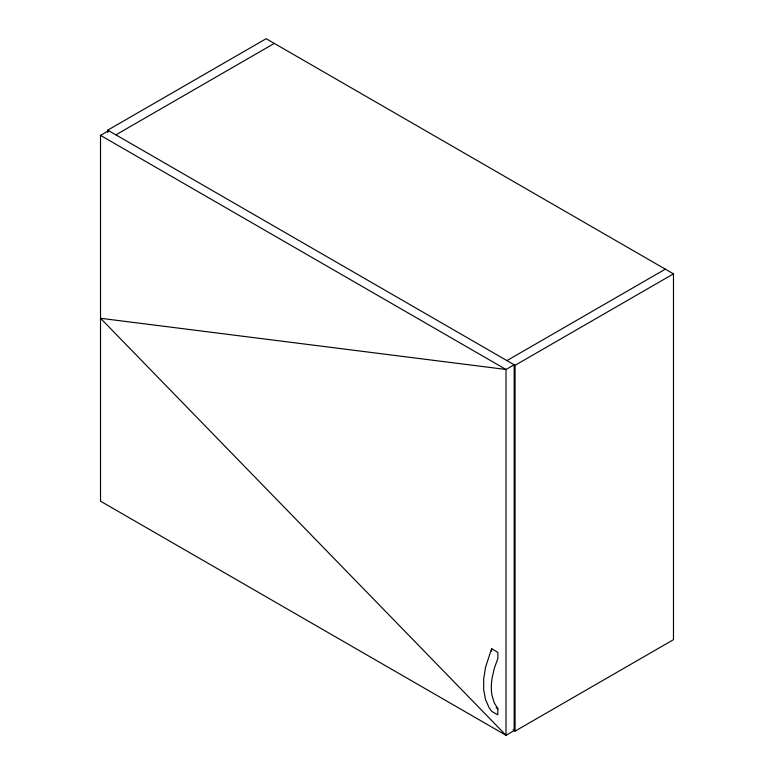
<?xml version="1.0" encoding="UTF-8"?>
<svg xmlns="http://www.w3.org/2000/svg" width="774" height="774" viewBox="0 0 774 774"><rect width="100%" height="100%" fill="white"/><g stroke="black" fill="none" stroke-linecap="round" stroke-linejoin="round"><path stroke-width="1.16" d="M491.577 648.68L485.511 667.304L483.682 679.03L483.682 689.915L485.521 699.561L489.129 707.726L491.771 711.393L497.769 714.828L497.876 708.771L494.276 702.869L492.071 695.652A55.109 31.821 -60 0 1 492.071 678.179L494.276 668.426L497.876 658.355L497.876 652.424L491.654 648.641L491.548 651.137M107.76 132.567L107.76 130.148L266.159 38.7L673.477 273.861L673.477 639.672L515.078 731.12L513.036 729.94M100.523 135.373L506.022 369.488L506.022 735.3L100.523 318.278L506.022 369.488L514.168 364.786L514.168 730.598L506.022 735.3L100.523 501.184L100.523 135.373L108.67 130.671M115.906 134.85L274.306 43.402M506.931 360.607L665.33 269.159M107.76 130.148L515.078 365.309L673.477 273.861M496.066 707.726L497.876 708.771M515.078 365.309L515.078 731.12"/></g></svg>
